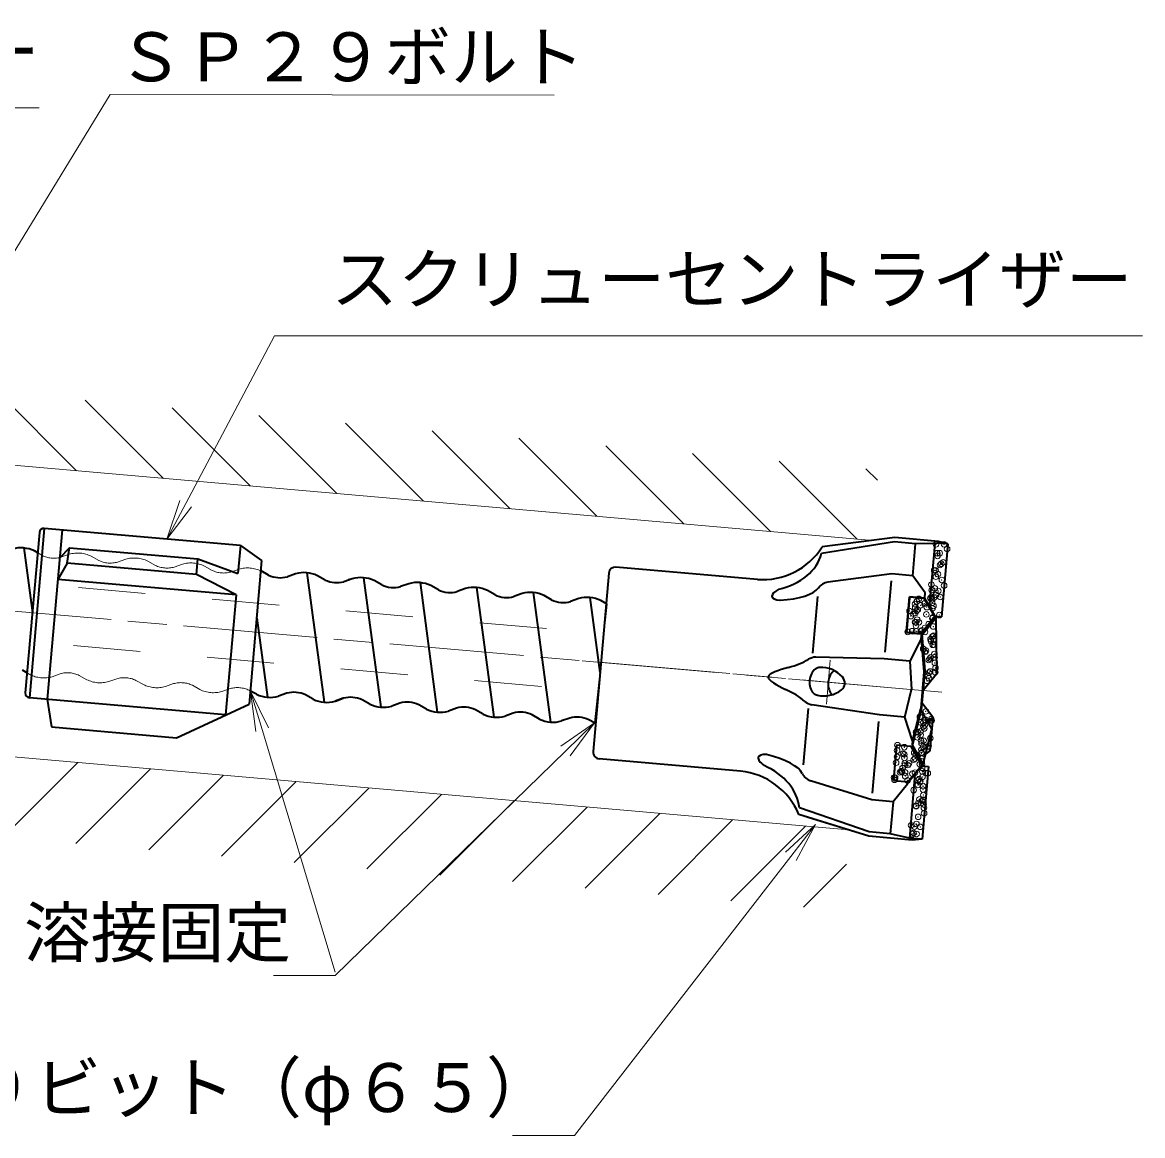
# Model space of a CAD drawing. Units: millimetres at full size, sheet at 1:2.5; details may follow other scales. Extents: x 9811 to 11491, y -1826 to -623.
# Drawn here: x 10907.2 to 11157.4, y -1161.2 to -912.4 of the extents above; entities that cross this region are included whole.
import ezdxf
from ezdxf.enums import TextEntityAlignment as Align

# ---------------------------------------------------------------- set-up
doc = ezdxf.new("R2010")
doc.units = ezdxf.units.MM
doc.header["$LTSCALE"] = 2.5
doc.header["$PDMODE"] = 32
doc.header["$PDSIZE"] = 1.25
doc.linetypes.add('CHAIN', pattern=[18.5, 12, -1.5, 3.5, -1.5])
doc.linetypes.add('DASHED_SPACED', pattern=[12, 6, -6])
for name, color, linetype, lineweight in [('0_2', 7, 'Continuous', 13), ('1 外形線', 7, 'Continuous', 35), ('1外形線', 7, 'Continuous', 35), ('2細い実線', 3, 'Continuous', 20), ('3 隠れ線', 2, 'DASHED_SPACED', 18), ('3隠れ線', 2, 'DASHED_SPACED', 13), ('4中心線', 1, 'CHAIN', 15), ('6寸法線', 4, 'Continuous', 13), ('中心線', 1, 'CHAIN', 15), ('外形線', 7, 'Continuous', 35), ('寸法線', 4, 'Continuous', 13), ('枠', 7, 'Continuous', 13), ('細い実線', 3, 'Continuous', 20)]:
    doc.layers.add(name, color=color, linetype=linetype, lineweight=lineweight)
doc.styles.add('ＭＳ ゴシック', font='')
doc.styles.get('ＭＳ ゴシック').set_extended_font_data('MS Gothic')

# ---------------------------------------------------------------- blocks, each defined once
blk = doc.blocks.new('open_arrow')
at = {"color": 0, "linetype": 'Continuous', "lineweight": -2}
blk.add_lwpolyline([(7.5, 1.25), (0, 0), (7.5, -1.25)], dxfattribs=at)

msp = doc.modelspace()

# ---------------------------------------------------------------- hatches: boundary and pattern name
at = {"layer": '細い実線'}
h = msp.add_hatch(dxfattribs=at)
h.set_pattern_fill('USER', color=256, style=0, pattern_type=2)
h.set_pattern_definition([(135, (5958.072, -81.913), (-8.83883, -8.83883), [])])
h.paths.add_polyline_path([(11097.148, -1028.183), (11098.351, -1012.392), (10773.898, -983.939), (10772.516, -999.741)])
h = msp.add_hatch(dxfattribs=at)
h.set_pattern_fill('USER', color=256, style=0, pattern_type=2)
h.set_pattern_definition([(45, (5958.072, -81.913), (-8.83883, 8.83883), [])])
h.paths.add_polyline_path([(10766.851, -1064.494), (10765.28, -1082.446), (11090.667, -1110.92), (11091.783, -1092.896), (11083.056, -1092.134)])

# ---------------------------------------------------------------- linework, layer by layer
at = {"layer": '0_2'}
for q in [(10908.233, -1057.509), (10908.235, -1057.493)]:
    msp.add_line((10908.238, -1057.487), q, dxfattribs=at)
at = {"layer": '1 外形線'}
for p, q in [((10960.36, -1035.331), (10960.365, -1035.33)), ((10959.162, -1049.085), (10959.161, -1049.088)), ((10908.235, -1057.488), (10908.238, -1057.487))]:
    msp.add_line(p, q, dxfattribs=at)
at = {"layer": '1外形線'}
for p, q in [((10907.467, -1029.863), (10909.387, -1044.329)), ((10910.648, -1030.978), (10909.851, -1030.523)), ((10960.36, -1035.331), (10960.365, -1035.33)), ((10962.149, -1035.917), (10960.489, -1035.008)), ((10968.195, -1035.627), (10966.362, -1036.286)), ((10970.725, -1035.398), (10974.567, -1064.343)), ((10974.801, -1037.024), (10973.11, -1036.057)), ((10980.847, -1036.734), (10979.014, -1037.393)), ((10980.847, -1036.734), (10979.938, -1036.988)), ((10983.377, -1036.505), (10987.219, -1065.449)), ((10987.453, -1038.131), (10985.762, -1037.164)), ((10993.499, -1037.841), (10991.665, -1038.5)), ((10995.995, -1037.609), (10999.837, -1066.554)), ((11000.104, -1039.238), (10998.413, -1038.271)), ((11006.15, -1038.948), (11004.317, -1039.607)), ((11008.647, -1038.715), (11012.489, -1067.66)), ((11012.756, -1040.345), (11011.065, -1039.378)), ((11018.802, -1040.055), (11016.969, -1040.713)), ((11021.298, -1039.822), (11025.14, -1068.767)), ((11025.408, -1041.452), (11023.717, -1040.485)), ((11033.95, -1040.929), (11036.171, -1057.662)), ((11031.454, -1041.162), (11029.62, -1041.82)), ((11037.806, -1042.414), (11036.368, -1041.591)), ((10959.564, -1045.519), (10961.915, -1063.236)), ((10908.292, -1057.82), (10907.166, -1057.176)), ((10959.464, -1062.571), (10958.131, -1061.848)), ((10966.211, -1062.342), (10964.378, -1063.001)), ((10972.115, -1063.677), (10970.424, -1062.71)), ((10978.863, -1063.449), (10977.03, -1064.107)), ((10977.093, -1064.09), (10978.863, -1063.449)), ((10984.767, -1064.784), (10983.076, -1063.817)), ((10984.767, -1064.784), (10983.076, -1063.817)), ((10991.515, -1064.556), (10989.682, -1065.214)), ((10997.419, -1065.891), (10995.728, -1064.924)), ((11004.167, -1065.662), (11002.333, -1066.321)), ((11010.07, -1066.998), (11008.379, -1066.031)), ((11016.818, -1066.769), (11014.985, -1067.428)), ((11022.722, -1068.105), (11021.031, -1067.138)), ((11029.47, -1067.876), (11027.637, -1068.535)), ((11034.958, -1068.974), (11033.683, -1068.245))]:
    msp.add_line(p, q, dxfattribs=at)
for centre, radius, start, end in [((10906.823, -1036.834), 7, 64.36613, 105.63387), ((10964.745, -1030.508), 6, 244.36789, 285.63395), ((10970.082, -1042.368), 7, 64.36613, 105.63387), ((10977.397, -1031.615), 6, 244.36789, 285.63395), ((10982.733, -1043.475), 7, 64.36613, 105.63387), ((10990.048, -1032.722), 6, 244.36789, 285.63395), ((10995.385, -1044.582), 7, 64.36613, 105.63387), ((11002.7, -1033.829), 6, 244.36605, 285.63395), ((11008.037, -1045.689), 7, 64.36613, 105.63387), ((11015.352, -1034.935), 6, 244.36743, 285.63395), ((11020.688, -1046.796), 7, 64.36613, 105.63387), ((11033.34, -1047.903), 7, 64.36613, 105.63387), ((11028.003, -1036.042), 6, 244.36554, 285.63395), ((10962.492, -1056.26), 7, 244.36613, 285.63387), ((10967.829, -1068.12), 6, 64.36605, 105.6363), ((10980.48, -1069.227), 6, 64.36605, 105.6363), ((10980.48, -1069.227), 6, 64.36429, 105.63741), ((10975.144, -1057.366), 7, 244.36613, 285.63387), ((10987.795, -1058.473), 7, 244.36613, 285.63387), ((10993.132, -1070.334), 6, 64.36605, 105.6363), ((11000.447, -1059.58), 7, 244.36613, 285.63387), ((11005.784, -1071.44), 6, 64.36605, 105.63552), ((11013.099, -1060.687), 7, 244.36613, 285.63387), ((11018.435, -1072.547), 6, 64.36605, 105.63381), ((11025.75, -1061.794), 7, 244.36613, 285.63387), ((11031.087, -1073.654), 6, 64.36605, 105.63368)]:
    msp.add_arc(centre, radius, start, end, dxfattribs=at)
at = {"layer": '2細い実線'}
for p, q in [((10772.516, -999.741), (11097.148, -1028.183)), ((10766.851, -1064.494), (11091.783, -1092.896))]:
    msp.add_line(p, q, dxfattribs=at)
at = {"layer": '3 隠れ線'}
msp.add_arc((10912.463, -1037.386), 7, 105.56737, 105.63387, dxfattribs=at)
at = {"layer": '3隠れ線'}
for p, q in [((10770.25, -1025.637), (11037.101, -1048.987)), ((10911.886, -1031.686), (10910.648, -1030.978)), ((10917.619, -1031.257), (10915.786, -1031.916)), ((10924.225, -1032.654), (10922.534, -1031.687)), ((10930.271, -1032.364), (10928.438, -1033.023)), ((10936.877, -1033.761), (10935.186, -1032.794)), ((10942.923, -1033.471), (10941.09, -1034.129)), ((10949.529, -1034.868), (10947.838, -1033.901)), ((10955.575, -1034.578), (10953.741, -1035.236)), ((10769.117, -1038.589), (11035.826, -1061.923)), ((10909.21, -1058.345), (10908.292, -1057.82)), ((10915.636, -1057.972), (10913.803, -1058.63)), ((10921.54, -1059.307), (10919.849, -1058.34)), ((10928.287, -1059.078), (10926.454, -1059.737)), ((10934.191, -1060.414), (10932.5, -1059.447)), ((10940.939, -1060.185), (10939.106, -1060.844)), ((10946.843, -1061.521), (10945.152, -1060.554)), ((10953.591, -1061.292), (10951.758, -1061.951)), ((10958.131, -1061.848), (10957.804, -1061.661))]:
    msp.add_line(p, q, dxfattribs=at)
for centre, radius, start, end in [((10919.506, -1037.998), 7, 64.36613, 105.63387), ((10914.169, -1026.138), 6, 247.62845, 285.63395), ((10926.821, -1027.245), 6, 244.36789, 285.63395), ((10932.158, -1039.105), 7, 64.36613, 105.63387), ((10944.809, -1040.212), 7, 64.36613, 105.63387), ((10939.473, -1028.351), 6, 244.36789, 285.63395), ((10952.124, -1029.458), 6, 244.36789, 285.63395), ((10957.461, -1041.319), 7, 64.36613, 105.63387), ((10911.916, -1051.889), 7, 247.2542, 285.63387), ((10917.253, -1063.75), 6, 64.36605, 105.6363), ((10924.568, -1052.996), 7, 244.36613, 285.63387), ((10929.905, -1064.856), 6, 64.36429, 105.63741), ((10929.905, -1064.856), 6, 64.36605, 105.6363), ((10937.22, -1054.103), 7, 244.36613, 285.63387), ((10942.556, -1065.963), 6, 64.36605, 105.6363), ((10955.208, -1067.07), 6, 64.36429, 105.63741), ((10949.871, -1055.21), 7, 244.36613, 285.63387)]:
    msp.add_arc(centre, radius, start, end, dxfattribs=at)
at = {"layer": '4中心線'}
for p, q in [((10758.861, -1031.171), (11103.844, -1061.327)), ((11108.214, -1061.711), (11031.41, -1054.982)), ((11086.786, -1064.784), (11087.647, -1054.959))]:
    msp.add_line(p, q, dxfattribs=at)
at = {"layer": '6寸法線'}
for points in [[(10858.78, -1039.905), (10863.47, -1032.224), (10926.769, -928.529)], [(10939.427, -1027.892), (10943.643, -1019.941), (10963.506, -982.479), (10977.306, -982.479)], [(10958.131, -1061.848), (10960.727, -1070.465), (10977.062, -1124.682)], [(11034.958, -1068.974), (11028.515, -1075.258), (10977.062, -1125.436), (10963.262, -1125.436)], [(11084.353, -1091.671), (11078.841, -1098.786), (11030.489, -1161.203), (11016.689, -1161.203)]]:
    msp.add_lwpolyline(points, dxfattribs=at)
at = {"layer": '中心線'}
msp.add_line((11112.554, -1062.091), (11108.376, -1061.725), dxfattribs=at)
at = {"layer": '外形線'}
for p, q in [((10912.039, -1025.488), (10908.727, -1063.344)), ((10955.871, -1029.323), (10912.039, -1025.488)), ((10916.024, -1025.837), (10912.712, -1063.692)), ((10910.955, -1026.398), (10907.818, -1062.261)), ((11102.009, -1028.526), (11085.721, -1031.107)), ((11102.095, -1027.546), (11085.85, -1029.637)), ((11106.72, -1028.939), (11102.009, -1028.526)), ((11111.869, -1028.419), (11102.095, -1027.546)), ((11113.953, -1028.969), (11111.869, -1028.419)), ((10917.685, -1029.796), (10915.474, -1032.115)), ((10917.145, -1033.295), (10917.685, -1029.796)), ((10917.685, -1029.796), (10946.387, -1032.307)), ((10955.871, -1029.323), (10955.324, -1035.581)), ((10955.871, -1029.323), (10960.601, -1032.635)), ((11106.094, -1036.081), (11106.72, -1028.939)), ((11111.226, -1028.843), (11106.72, -1028.939)), ((11111.015, -1028.848), (11109.765, -1043.112)), ((11113.953, -1028.969), (11111.017, -1028.825)), ((11113.953, -1028.969), (11112.528, -1045.232)), ((10917.145, -1033.295), (10915.057, -1036.882)), ((10946.079, -1035.827), (10917.145, -1033.295)), ((10946.079, -1035.827), (10946.387, -1032.307)), ((10946.387, -1032.307), (10955.324, -1035.581)), ((10960.601, -1032.635), (10957.792, -1064.739)), ((10954.905, -1040.368), (10946.079, -1035.827)), ((11038.157, -1035.496), (11034.666, -1075.344)), ((11071.36, -1036.9), (11039.782, -1034.133)), ((11101.383, -1035.668), (11087.12, -1037.503)), ((11106.094, -1036.081), (11101.383, -1035.668)), ((11108.89, -1039.909), (11106.094, -1036.081)), ((10954.905, -1040.368), (10915.057, -1036.882)), ((11101.251, -1037.174), (11099.849, -1053.173)), ((10954.905, -1040.368), (10952.559, -1067.179)), ((11083.774, -1053.338), (11084.883, -1040.68)), ((11105.377, -1040.769), (11104.679, -1048.738)), ((11104.679, -1048.738), (11105.377, -1040.769)), ((11104.707, -1048.42), (11105.349, -1041.087)), ((11105.349, -1041.087), (11104.707, -1048.42)), ((11105.377, -1040.769), (11108.565, -1041.048)), ((11108.585, -1041.05), (11105.377, -1040.769)), ((11108.565, -1041.048), (11108.788, -1041.068)), ((11108.585, -1041.05), (11110.919, -1045.126)), ((11108.788, -1041.068), (11108.89, -1039.909)), ((11111.29, -1045.511), (11108.788, -1041.068)), ((11108.795, -1040.983), (11108.89, -1039.909)), ((11110.894, -1045.411), (11107.887, -1049.019)), ((11111.29, -1045.511), (11108.12, -1049.405)), ((11110.951, -1045.272), (11111.29, -1045.511)), ((11111.056, -1045.095), (11112.528, -1045.232)), ((11111.265, -1045.114), (11111.405, -1058.049)), ((11104.679, -1048.738), (11107.866, -1049.018)), ((11107.887, -1049.019), (11104.679, -1048.738)), ((11107.987, -1050.207), (11105.441, -1055.149)), ((11108.09, -1049.037), (11107.866, -1049.018)), ((11107.987, -1050.207), (11108.09, -1049.037)), ((11107.987, -1050.207), (11108.581, -1057.52)), ((11108.09, -1049.037), (11108.764, -1057.299)), ((11099.72, -1054.648), (11084.451, -1054.279)), ((11105.441, -1055.149), (11099.72, -1054.648)), ((11105.441, -1055.149), (11105.821, -1061.501)), ((11108.581, -1057.52), (11107.858, -1065.774)), ((11108.764, -1057.299), (11107.988, -1066.151)), ((11111.405, -1058.049), (11108.376, -1061.725)), ((10952.559, -1067.179), (10908.727, -1063.344)), ((11104.342, -1067.691), (11105.821, -1061.501)), ((10912.712, -1063.692), (10913.679, -1069.851)), ((10941.591, -1072.293), (10957.792, -1064.739)), ((11082.69, -1065.706), (11081.581, -1078.365)), ((11098.621, -1067.19), (11083.521, -1064.897)), ((11105.99, -1073), (11107.858, -1065.774)), ((11110.561, -1067.688), (11108.13, -1064.486)), ((11104.342, -1067.691), (11098.621, -1067.19)), ((11105.99, -1073), (11104.342, -1067.691)), ((11107.988, -1066.151), (11105.86, -1074.491)), ((11110.333, -1070.291), (11107.988, -1066.151)), ((11110.561, -1067.688), (11109.56, -1068.927)), ((11110.561, -1067.688), (11109.903, -1075.198)), ((10913.679, -1069.851), (10941.591, -1072.293)), ((11097.09, -1084.663), (11098.492, -1068.664)), ((11108.426, -1078.199), (11110.333, -1070.291)), ((11105.99, -1073), (11105.86, -1074.491)), ((11102.477, -1073.871), (11101.778, -1081.841)), ((11102.449, -1074.189), (11101.806, -1081.523)), ((11102.477, -1073.871), (11105.665, -1074.151)), ((11105.665, -1074.151), (11108.084, -1078.378)), ((11108.426, -1078.199), (11106.017, -1073.877)), ((11109.903, -1075.198), (11108.979, -1075.905)), ((11067.607, -1079.736), (11036.029, -1076.969)), ((11104.966, -1082.12), (11108.084, -1078.378)), ((11108.426, -1078.199), (11105.19, -1082.14)), ((11108.084, -1078.378), (11108.426, -1078.199)), ((11108.123, -1078.568), (11109.597, -1078.69)), ((11106.572, -1080.457), (11105.324, -1094.7)), ((11109.597, -1078.69), (11108.172, -1094.95)), ((11096.958, -1086.169), (11083.232, -1081.882)), ((11104.914, -1082.663), (11101.67, -1086.582)), ((11101.778, -1081.841), (11105.19, -1082.14)), ((11104.914, -1082.663), (11104.966, -1082.12)), ((11096.333, -1093.311), (11080.742, -1087.937)), ((11101.67, -1086.582), (11096.958, -1086.169)), ((11101.67, -1086.582), (11101.044, -1093.724)), ((11101.67, -1086.582), (11101.044, -1093.724)), ((11096.247, -1094.291), (11080.613, -1089.408)), ((11096.247, -1094.291), (11082.521, -1090.003)), ((11101.044, -1093.724), (11096.333, -1093.311)), ((11105.917, -1095.138), (11096.247, -1094.291)), ((11105.324, -1094.7), (11101.044, -1093.724)), ((11108.172, -1094.95), (11105.324, -1094.7)), ((11108.172, -1094.95), (11105.917, -1095.138))]:
    msp.add_line(p, q, dxfattribs=at)
for centre, radius, start, end in [((10911.952, -1026.485), 1, 85, 175), ((11072.5, -1021.088), 15.853, 265.87544, 327.3664), ((11039.651, -1035.627), 1.5, 84.99292, 174.99292), ((11087.503, -1040.479), 3, 97.33201, 146.35406), ((11110.702, -1045.251), 0.25, 320.19698, 29.78887), ((11084.379, -1057.278), 3, 88.61755, 122.15693), ((11085.712, -1062.853), 6.263, 41.67738, 93.75661), ((11088.895, -1060.018), 2, 308.30847, 41.67738), ((10908.814, -1062.348), 1, 175, 265), ((11086.253, -1056.674), 6.263, 256.22924, 308.30847), ((11083.971, -1061.931), 3, 227.82892, 261.3683), ((11036.16, -1075.475), 1.5, 174.99292, 264.99292), ((11065.981, -1095.504), 15.852, 22.61656, 84.11329), ((11084.127, -1079.018), 3, 204.85062, 252.65384)]:
    msp.add_arc(centre, radius, start, end, dxfattribs=at)
for centre, major_axis, ratio, start_param, end_param in [((11071.169, -1028.262), (14.832, -1.299), 0.757569, 5.1230895, 6.1441287), ((11079.592, -1039.669), (-4.952, -1.042), 0.325734, 5.3995768, 7.092511), ((11070.402, -1036.586), (14.943, -1.309), 0.326562, 5.1554935, 6.0982292), ((11071.258, -1048.62), (14.943, -1.309), 0.566667, 5.25251, 5.6412666), ((11085.124, -1059.688), (0.27, 3.079), 0.679651, 6.2831853, 9.424778), ((11089.309, -1060.055), (0.27, 3.079), 0.679651, 0.5009551, 2.6406376), ((11069.545, -1068.176), (14.943, -1.309), 0.566667, 0.6419187, 1.0487032), ((11076.277, -1078.472), (-4.695, 1.888), 0.325734, 5.4854456, 7.1870441), ((11066.645, -1079.906), (14.943, -1.309), 0.326562, 0.1849561, 1.1276919), ((11065.955, -1088.236), (14.796, -1.296), 0.759403, 0.1412444, 1.1506088)]:
    msp.add_ellipse(centre, major_axis=major_axis, ratio=ratio, start_param=start_param, end_param=end_param, dxfattribs=at)
msp.add_open_spline([(11078.306, -1056.556), (11076.079, -1057.202), (11073.853, -1057.847), (11073.809, -1058.697), (11073.767, -1059.505), (11075.703, -1060.497), (11077.639, -1061.489)], degree=3, knots=[0, 0, 0, 0, 1, 1, 1, 2, 2, 2, 2], dxfattribs=at)
at = {"layer": '寸法線'}
for p, q in [((10926.769, -928.529), (11025.983, -928.682)), ((10733.085, -931.516), (10910.946, -931.516)), ((10977.306, -982.479), (11157.431, -982.479)), ((11037.806, -1042.414), (11034.958, -1068.974))]:
    msp.add_line(p, q, dxfattribs=at)
at = {"layer": '細い実線'}
msp.add_line((11105.397, -1040.771), (11108.585, -1041.05), dxfattribs=at)
for p in [(11111.255, -1029.06), (11113.076, -1029.037), (11111.559, -1031.029), (11111.642, -1031.634), (11112.099, -1031.039), (11113.756, -1030.09), (11112.172, -1033.666), (11112.449, -1033.413), (11112.868, -1033.085), (11110.867, -1034.862), (11111.205, -1034.85), (11111.243, -1036.288), (11111.7, -1035.693), (11110.248, -1038.053), (11110.997, -1038.899), (11112.575, -1037.001), (11113.09, -1038.273), (11107.453, -1041.226), (11110.016, -1041.09), (11110.292, -1040.837), (11110.302, -1039.282), (11110.391, -1041.335), (11110.844, -1040.942), (11111.301, -1040.347), (11111.785, -1039.469), (11112.222, -1040.822), (11105.352, -1043.963), (11106.583, -1042.39), (11106.617, -1043.177), (11106.941, -1043.907), (11106.996, -1041.821), (11107.217, -1043.654), (11107.817, -1042.657), (11108.71, -1042.286), (11109.2, -1043.084), (11110.426, -1042.122), (11110.479, -1043.351), (11110.704, -1042.815), (11105.636, -1045.103), (11106.239, -1044.554), (11106.597, -1046.475), (11106.671, -1044.405), (11106.76, -1046.458), (11107.054, -1045.88), (11107.464, -1046.477), (11109.126, -1044.712), (11110.445, -1045.596), (11110.568, -1045.404), (11112.014, -1044.871), (11104.953, -1048.617), (11105.946, -1048.47), (11106.794, -1047.245), (11106.848, -1048.474), (11107.859, -1048.514), (11108.135, -1048.261), (11108.801, -1047.738), (11108.834, -1048.628), (11109.628, -1046.893), (11110.656, -1047.419), (11110.045, -1050.25), (11110.143, -1050.684), (11110.502, -1049.655), (11110.546, -1051.5), (11110.746, -1049.472), (11110.78, -1050.259), (11110.833, -1051.488), (11108.402, -1052.392), (11108.48, -1052.449), (11108.777, -1053.121), (11109.053, -1052.867), (11110.923, -1053.541), (11109.646, -1054.904), (11109.85, -1054.6), (11110.103, -1054.309), (11110.957, -1054.328), (11111.01, -1055.557), (11111.16, -1056.656), (11109.497, -1058.421), (11109.695, -1057.728), (11109.704, -1058.963), (11109.971, -1057.474), (11111.1, -1057.61), (11109.247, -1059.558), (11108.996, -1066.385), (11107.68, -1067.588), (11107.734, -1068.817), (11108.448, -1068.867), (11108.905, -1068.272), (11110.225, -1068.137), (11110.305, -1068.441), (11106.805, -1071.008), (11107.151, -1070.954), (11107.823, -1070.87), (11107.857, -1071.657), (11108.456, -1069.758), (11108.643, -1070.206), (11108.732, -1069.505), (11102.66, -1073.938), (11107.125, -1072.199), (11107.911, -1072.886), (11108.049, -1073.521), (11108.435, -1074.255), (11108.506, -1072.926), (11109.65, -1074.112), (11110.013, -1072.357), (11102.558, -1076.542), (11102.583, -1075.139), (11103.884, -1075.862), (11104.192, -1075.994), (11104.202, -1074.4), (11106.405, -1075.663), (11106.772, -1076.02), (11108, -1074.939), (11108.034, -1075.726), (11108.068, -1075.561), (11109.374, -1074.365), (11102.367, -1077.854), (11103.802, -1079.054), (11104.226, -1076.78), (11104.259, -1078.459), (11104.28, -1078.009), (11104.994, -1078.378), (11105.254, -1078.012), (11106.299, -1077.182), (11106.575, -1076.929), (11107.65, -1078.175), (11108.088, -1076.955), (11108.107, -1077.58), (11108.142, -1078.171), (11108.177, -1079.008), (11101.919, -1081.194), (11102.014, -1081.675), (11102.159, -1081.196), (11103.224, -1079.999), (11103.501, -1079.745), (11103.676, -1079.91), (11104.369, -1080.062), (11104.403, -1080.849), (11106.006, -1080.317), (11106.564, -1080.068), (11107.493, -1081.536), (11108.212, -1079.794), (11108.265, -1081.023), (11108.986, -1080.168), (11109.451, -1080.226), (11104.901, -1081.833), (11106.271, -1083.984), (11107.217, -1081.789), (11107.251, -1082.829), (11107.707, -1082.234), (11107.789, -1081.991), (11108.354, -1083.076), (11108.389, -1083.863), (11107.58, -1086.04), (11108.135, -1086.396), (11108.411, -1086.142), (11108.442, -1085.092), (11106.83, -1087.591), (11106.852, -1087.483), (11107.308, -1086.888), (11108.532, -1087.145), (11108.566, -1087.932), (11108.619, -1089.16), (11106.909, -1091.542), (11107.288, -1089.956), (11105.709, -1091.854), (11105.978, -1093.819), (11106.254, -1093.566), (11106.452, -1092.137), (11106.934, -1093.777), (11107.747, -1092.198)]:
    msp.add_point(p, dxfattribs=at)

# ---------------------------------------------------------------- block references
at = {"layer": '6寸法線', "xscale": 1.2, "yscale": 1.2}
for p, rotation in [((10939.427, -1027.892), 62.1), ((10958.131, -1061.848), 286.8), ((11034.958, -1068.974), 224.3), ((11084.353, -1091.671), 232.2)]:
    msp.add_blockref('open_arrow', p, dxfattribs=dict(at, rotation=rotation))

# ---------------------------------------------------------------- texts
at = {"layer": '枠', "style": 'ＭＳ ゴシック'}
for s, p in [('スクリューセントライザー', (10731.922, -927.715)), ('ＳＰ２９ボルト', (10928.312, -928.833)), ('スクリューセントライザー', (10976.142, -978.511)), ('溶接固定', (10907.516, -1124.566)), ('ＳＰ２９ビット（φ６５）', (10850.202, -1159.223))]:
    msp.add_text(s, height=10.94, dxfattribs=at).set_placement(p, align=Align.BOTTOM_LEFT)

doc.saveas('drawing.dxf')
